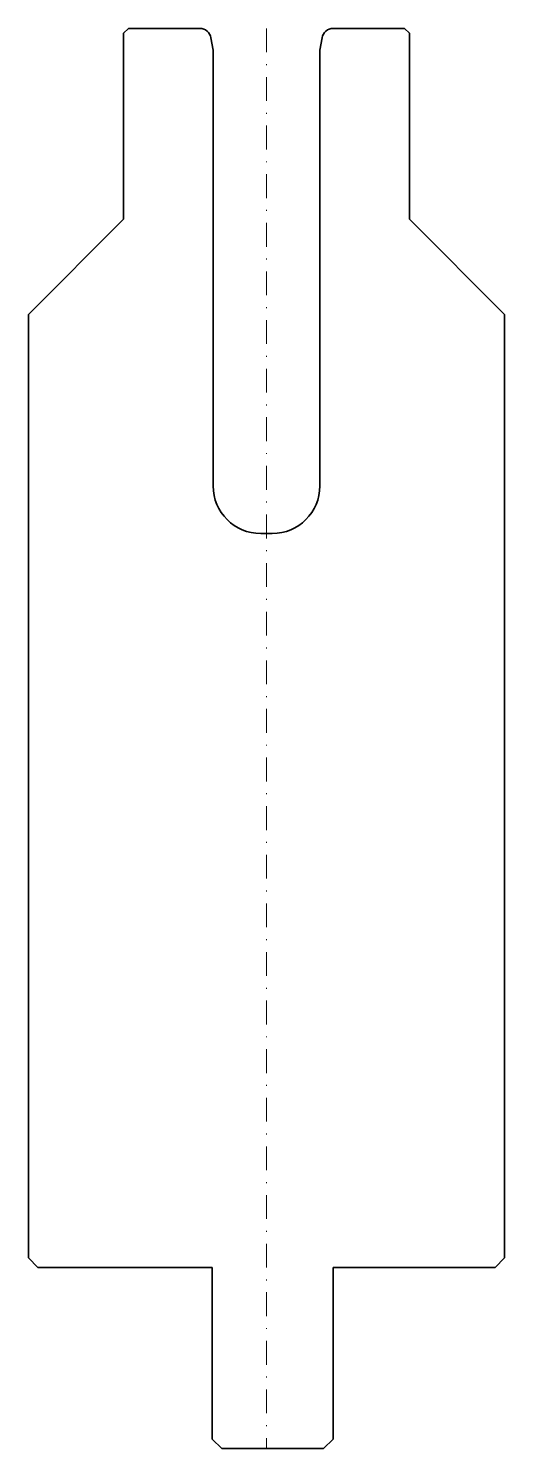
# Model space of a CAD drawing. Header units: millimetres. Extents: x -25 to 25, y -149 to 0.
import ezdxf

# ---------------------------------------------------------------- set-up
doc = ezdxf.new("R2010")
doc.units = ezdxf.units.MM
doc.header["$LTSCALE"] = 5
doc.linetypes.add('AUSGEZOGEN', pattern=[0])
doc.linetypes.add('DASHDOT', pattern=[1, 0.5, -0.25, 0, -0.25])
doc.layers.add('2', color=7, linetype='Continuous')
doc.layers.add('5', color=3, linetype='Continuous', true_color=0x00ff00)

msp = doc.modelspace()

# ---------------------------------------------------------------- linework, layer by layer
at = {"layer": '2', "color": 7, "linetype": 'AUSGEZOGEN', "lineweight": 35}
for p, q in [((-14.5, 0), (-15, -0.5)), ((-7.01, 0), (-14.5, 0)), ((14.5, 0), (7.01, 0)), ((15, -0.5), (14.5, 0)), ((-15, -0.5), (-15, -20)), ((-5.6, -2.27), (-5.83, -0.99)), ((5.83, -0.99), (5.6, -2.27)), ((15, -20), (15, -0.5)), ((-5.6, -48), (-5.6, -2.27)), ((5.6, -2.27), (5.6, -48)), ((-15, -20), (-25, -30)), ((25, -30), (15, -20)), ((-25, -30), (-25, -129)), ((25, -129), (25, -30)), ((0.6, -53), (-0.6, -53)), ((-25, -129), (-24, -130)), ((24, -130), (25, -129)), ((-24, -130), (-5.7, -130)), ((-5.7, -130), (-5.7, -148)), ((7, -148), (7, -130)), ((7, -130), (24, -130)), ((-5.7, -148), (-4.7, -149)), ((-4.7, -149), (6, -149)), ((6, -149), (7, -148))]:
    msp.add_line(p, q, dxfattribs=at)
for centre, radius, start, end in [((-7.01, -1.2), 1.2, 10, 90), ((7.01, -1.2), 1.2, 90, 170), ((-0.6, -48), 5, 180, 270), ((0.6, -48), 5, 270, 0)]:
    msp.add_arc(centre, radius, start, end, dxfattribs=at)
at = {"layer": '5', "color": 3, "linetype": 'DASHDOT', "lineweight": 18, "true_color": 0x00ff00}
msp.add_line((0, 0), (0, -149), dxfattribs=at)

doc.saveas('drawing.dxf')
